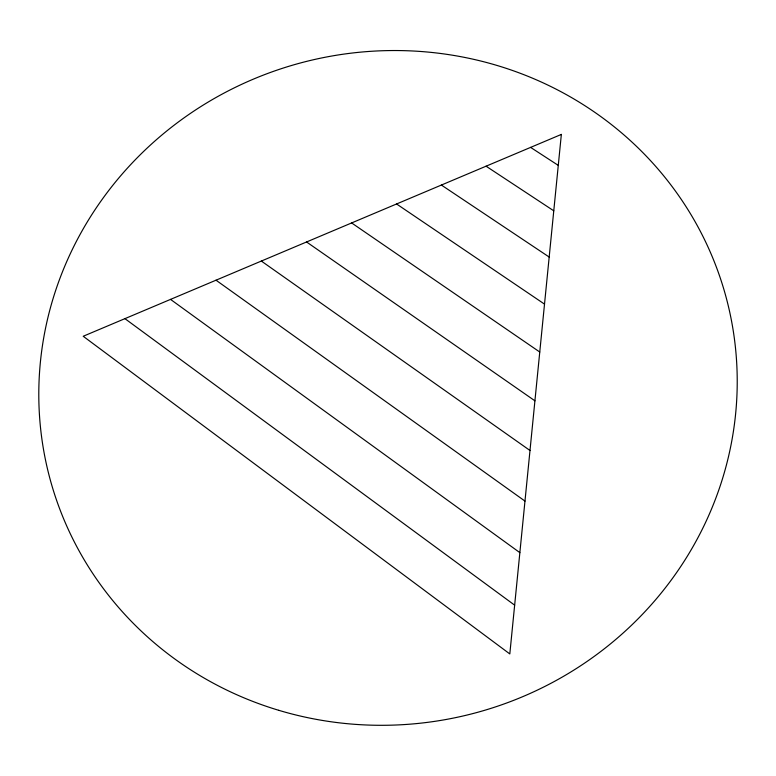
<?xml version="1.0" encoding="UTF-8"?>
<svg xmlns="http://www.w3.org/2000/svg" width="776" height="776" viewBox="0 0 776 776"><rect width="100%" height="100%" fill="white"/><g stroke="black" fill="none" stroke-linecap="round" stroke-linejoin="round"><path stroke-width="1.16" d="M530.609 147.391L558.274 165.375M486.067 166.19L553.763 210.81M441.389 185.057L549.185 257.05M396.575 203.972L544.51 304.114M351.635 222.945L539.757 352.023M306.559 241.966L534.916 400.814M261.347 261.056L529.989 450.487M216.009 280.194L524.974 501.092M170.536 299.39L519.862 552.648M124.917 318.645L514.653 605.164M561.349 134.413L509.813 653.935L83.207 336.26L561.349 134.413M278.797 710.321A350.034 336.532 -14.4 0 0 729.877 312.825A350.034 336.532 -14.4 0 0 155.365 140.611A350.034 336.532 -14.4 0 0 278.797 710.321"/></g></svg>
